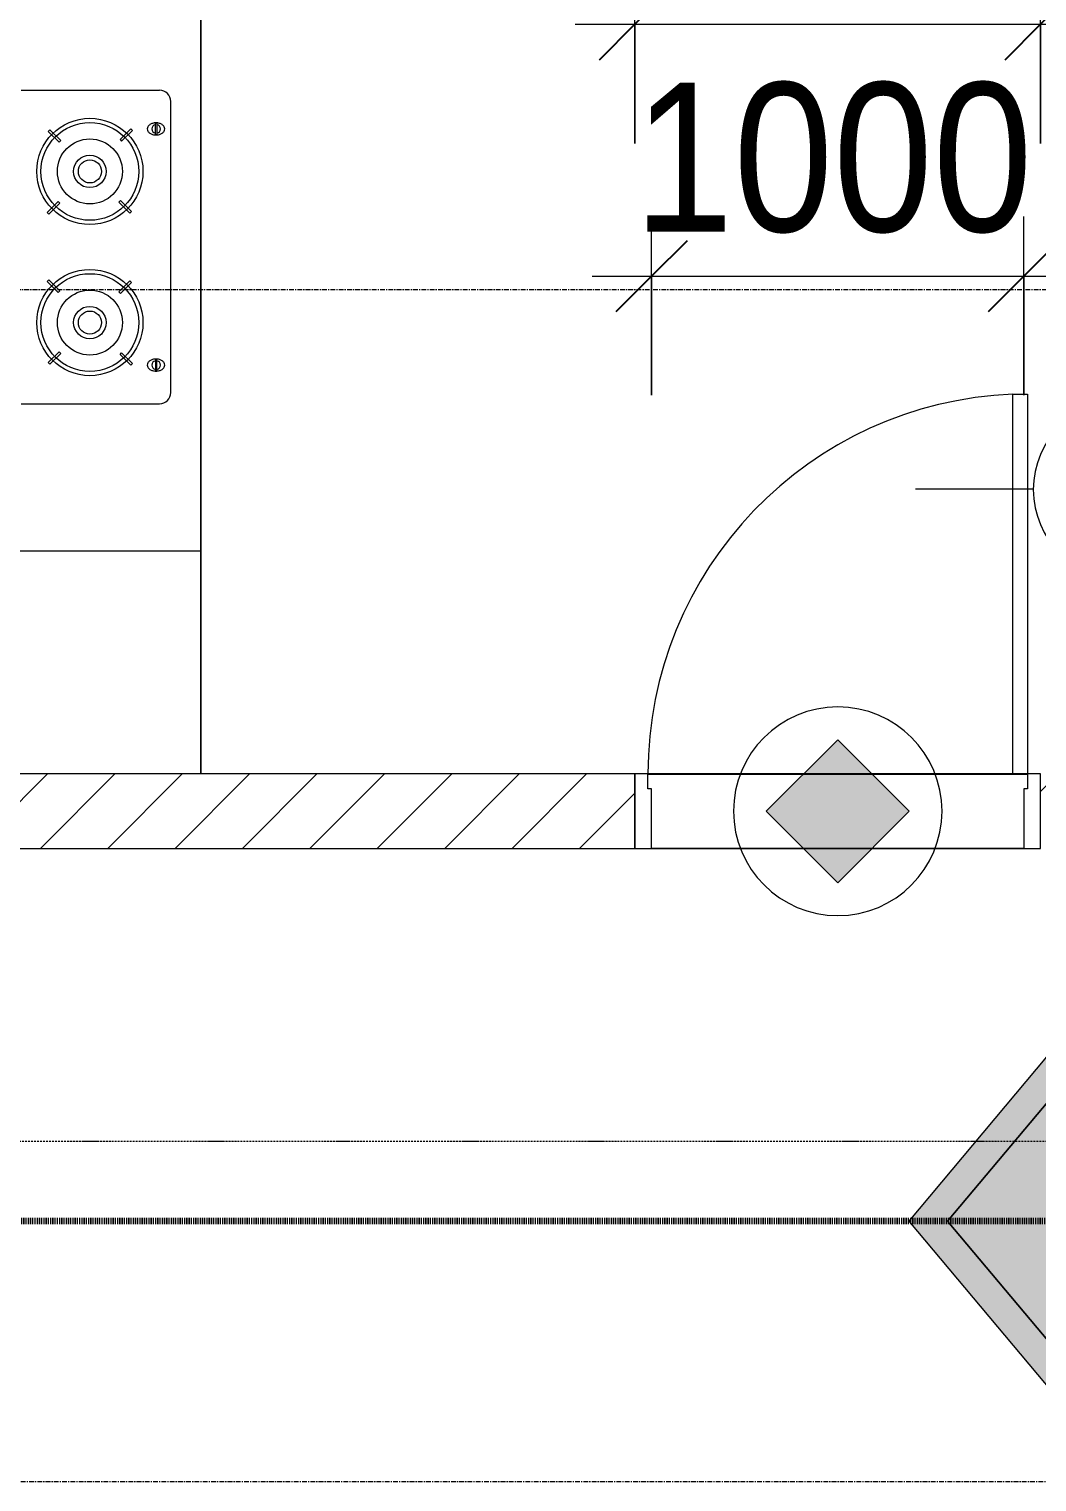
# Model space of a CAD drawing. Header units: millimetres. Extents: x 962 to 241049, y -15958 to 84407.
# Drawn here: x 155164 to 157872, y 33837 to 37737 of the extents above; entities that cross this region are included whole.
import ezdxf

# ---------------------------------------------------------------- set-up
doc = ezdxf.new("R2010")
doc.units = ezdxf.units.MM
for name, pattern in [('1 NÉT CALL OUT', [6, 3, -3]), ('Dash Dot 3_16_', [7.9375, 4.7625, -1.5875, 0, -1.5875]), ('Grid Line', [22.225, 12.7, -3.175, 3.175, -3.175])]:
    doc.linetypes.add(name, pattern=pattern)
for name, color, linetype, lineweight in [('0-1', 7, 'Continuous', 5), ('A-ANNO-DIMS', 211, 'Continuous', 9), ('A-ANNO-DIMS-160', 211, 'Continuous', 9), ('A-ANNO-NOTE', 131, 'Continuous', 9), ('A-DETL-3', 90, '1 NÉT CALL OUT', 100), ('A-DETL-GENF-2', 1, 'Continuous', 9), ('A-DOOR-3', 1, 'Continuous', 9), ('A-DOOR-FRAM-1', 1, 'Continuous', 9), ('A-DOOR-IDEN', 31, 'Continuous', 9), ('A-FLOR-2', 9, 'Continuous', 9), ('A-WALL', 113, 'Continuous', 9), ('A-WALL-3', 113, 'Continuous', 18), ('A-WALL-PATT-2', 111, 'Continuous', 9), ('G-ANNO-SYMB-1', 111, 'Dash Dot 3_16_', 18), ('I-FURN', 30, 'Continuous', 9), ('I-FURN-1', 254, 'Continuous', 9), ('S-GRID-1', 1, 'Grid Line', 9)]:
    doc.layers.add(name, color=color, linetype=linetype, lineweight=lineweight)
doc.styles.add('UTM Avo', font='UTM Avo.ttf', dxfattribs={"width": 0.9, "height": 400})
doc.dimstyles.new('1_Dim_chi_tiet_2_5', dxfattribs={"dimscale": 304.8, "dimtxt": 399.720379, "dimasz": 0.629921, "dimexe": 0.524934, "dimexo": 0.0625, "dimgap": 0.052493, "dimtad": 1, "dimdec": 0, "dimrnd": 5, "dimzin": 0, "dimdsep": 46, "dimtxsty": 'UTM Avo', "dimblk1": 'OBLIQUE', "dimblk2": 'OBLIQUE', "dimsah": 1, "dimcen": 0.09, "dimdle": 0.524934, "dimazin": 0, "dimtfac": 1, "dimtdec": 4, "dimtix": 1, "dimtmove": 0, "dimatfit": 3, "dimfxl": 1.049869, "dimfxlon": 1, "dimtvp": 1, "dimtolj": 1, "dimtzin": 0, "dimarcsym": 2})

# ---------------------------------------------------------------- blocks, each defined once
blk = doc.blocks.new('HE BEP A - HE BEP A-V107-TKCS_MB TẦNG 1')
at = {"layer": 'I-FURN'}
for p, q in [((4303.1, -11), (765.9, -11)), ((3703.5, -605.3), (3703.5, -11)), ((3279.1, -92.2), (2497.5, -92.2)), ((2467.5, -494.2), (2467.5, -122.2)), ((2555.1, -129.3), (2587.6, -129.3)), ((2555.1, -133.3), (2555.1, -129.3)), ((2587.6, -133.3), (2555.1, -133.3)), ((2587.6, -129.3), (2587.6, -133.3)), ((3189, -129.3), (3189, -133.3)), ((3221.5, -129.3), (3189, -129.3)), ((3189, -133.3), (3221.5, -133.3)), ((3221.5, -133.3), (3221.5, -129.3)), ((3309.1, -494.2), (3309.1, -122.2)), ((2575.3, -194.9), (2570.9, -199.3)), ((2604.4, -224), (2575.3, -194.9)), ((3172.2, -224), (3201.4, -194.9)), ((3201.4, -194.9), (3205.8, -199.3)), ((2570.9, -199.3), (2600, -228.4)), ((2600, -228.4), (2604.4, -224)), ((2792.8, -197.7), (2763.7, -226.8)), ((2763.7, -226.8), (2768.1, -231.2)), ((2768.1, -231.2), (2797.2, -202)), ((2797.2, -202), (2792.8, -197.7)), ((2979.4, -202), (2983.8, -197.7)), ((3008.5, -231.2), (2979.4, -202)), ((2983.8, -197.7), (3012.9, -226.8)), ((3012.9, -226.8), (3008.5, -231.2)), ((3176.6, -228.4), (3172.2, -224)), ((3205.8, -199.3), (3176.6, -228.4)), ((2573.6, -416.8), (2602.8, -387.7)), ((2602.8, -387.7), (2607.1, -392.1)), ((3173.9, -387.7), (3169.5, -392.1)), ((3203, -416.8), (3173.9, -387.7)), ((2578, -421.2), (2573.6, -416.8)), ((2607.1, -392.1), (2578, -421.2)), ((2766.5, -394.9), (2770.8, -390.5)), ((2795.6, -424), (2766.5, -394.9)), ((2770.8, -390.5), (2800, -419.6)), ((2800, -419.6), (2795.6, -424)), ((3005.8, -390.5), (2976.7, -419.6)), ((2976.7, -419.6), (2981.1, -424)), ((2981.1, -424), (3010.2, -394.9)), ((3010.2, -394.9), (3005.8, -390.5)), ((3169.5, -392.1), (3198.6, -421.2)), ((3198.6, -421.2), (3203, -416.8))]:
    blk.add_line(p, q, dxfattribs=at)
for centre, radius in [((2685.4, -309.4), 142.6), ((2685.4, -309.4), 131.3), ((3091.2, -309.4), 142.6), ((3091.2, -309.4), 131.3), ((2685.4, -309.4), 87.2), ((3091.2, -309.4), 87.2), ((2685.4, -309.4), 43.6), ((3091.2, -309.4), 43.6), ((2685.4, -309.4), 30.9), ((3091.2, -309.4), 30.9)]:
    blk.add_circle(centre, radius, dxfattribs=at)
for centre, radius, start, end in [((2497.5, -122.2), 30, 90, 180), ((2580.1, -129.2), 24.7, 145.204, 163.9419), ((2574.8, -125.5), 18.1, 120.7976, 145.204), ((2571.4, -119.8), 11.5, 90, 120.7976), ((2571.4, -119.8), 11.5, 59.2024, 90), ((2568, -125.5), 18.1, 34.796, 59.2024), ((2562.6, -129.2), 24.7, 16.0581, 34.796), ((3214, -129.2), 24.7, 145.204, 163.9419), ((3208.7, -125.5), 18.1, 120.7976, 145.204), ((3205.3, -119.8), 11.5, 90, 120.7976), ((3205.3, -119.8), 11.5, 59.2024, 90), ((3201.9, -125.5), 18.1, 34.796, 59.2024), ((3196.5, -129.2), 24.7, 16.0581, 34.796), ((3279.1, -122.2), 30, 360, 90), ((2588.6, -131.7), 33.5, 163.9419, 180), ((2588.6, -131.7), 33.5, 180, 196.0581), ((2580.1, -134.1), 24.7, 196.0581, 214.796), ((2571.3, -131.3), 11.6, 9.7177, 170.2823), ((2571.3, -131.3), 11.6, 189.9102, 350.0898), ((2574.8, -137.9), 18.1, 214.796, 239.2024), ((2571.4, -143.6), 11.5, 239.2024, 270), ((2571.4, -143.6), 11.5, 270, 300.7976), ((2568, -137.9), 18.1, 300.7976, 325.204), ((2562.6, -134.1), 24.7, 325.204, 343.9419), ((2554.1, -131.7), 33.5, 0, 16.0581), ((2554.1, -131.7), 33.5, 343.9419, 0), ((3222.5, -131.7), 33.5, 163.9419, 180), ((3222.5, -131.7), 33.5, 180, 196.0581), ((3214, -134.1), 24.7, 196.0581, 214.796), ((3208.7, -137.9), 18.1, 214.796, 239.2024), ((3205.3, -131.3), 11.6, 9.7177, 170.2823), ((3205.3, -131.3), 11.6, 189.9102, 350.0898), ((3205.3, -143.6), 11.5, 239.2024, 270), ((3205.3, -143.6), 11.5, 270, 300.7976), ((3201.9, -137.9), 18.1, 300.7976, 325.204), ((3196.5, -134.1), 24.7, 325.204, 343.9419), ((3188, -131.7), 33.5, 0, 16.0581), ((3188, -131.7), 33.5, 343.9419, 0)]:
    blk.add_arc(centre, radius, start, end, dxfattribs=at)
at = {"layer": 'I-FURN-1'}
blk.add_line((3.5, -11), (4303.1, -11), dxfattribs=at)
blk = doc.blocks.new('NCV_TKTC_TANG 1_rvt-1-TKCS_MB TẦNG 1')
at = {"layer": 'A-FLOR-2'}
for p, q in [((94667.4, 35737.4), (93647.4, 35737.4)), ((93647.4, 35736.9), (94667.4, 35736.9)), ((93657.4, 35537.4), (94657.4, 35537.4))]:
    blk.add_line(p, q, dxfattribs=at)
at = {"layer": 'I-FURN-1', "rotation": 269.9999999999999}
blk.add_blockref('HE BEP A - HE BEP A-V107-TKCS_MB TẦNG 1', (92457.9, 40040.4), dxfattribs=at)
blk = doc.blocks.new('FD_05 - FD_05-1000x2200mm-835434-TKCS_MB TẦNG 1')
at = {"layer": 'A-DETL-GENF-2'}
for p, q in [((470, 100), (470, 1120)), ((470, 1120), (510, 1120)), ((510, 1120), (510, 100)), ((510, 100), (470, 100))]:
    blk.add_line(p, q, dxfattribs=at)
blk.add_arc((510, 100), 1020, 92.2475, 180, dxfattribs=at)
at = {"layer": 'A-DOOR-FRAM-1'}
for p, q in [((-510, 100), (-545, 100)), ((-545, 100), (-545, -100)), ((-510, 60), (-510, 100)), ((545, 100), (510, 100)), ((510, 100), (510, 60)), ((545, -100), (545, 100)), ((-500, 60), (-510, 60)), ((-500, -100), (-500, 60)), ((510, 60), (500, 60)), ((500, 60), (500, -100)), ((-545, -100), (-500, -100)), ((500, -100), (545, -100))]:
    blk.add_line(p, q, dxfattribs=at)
blk = doc.blocks.new('DIMBLOCK39-TKCS_MB TẦNG 1')
at = {"layer": 'A-ANNO-DIMS-160'}
for p, q in [((156791.5, 37430), (156791.5, 37910)), ((157881.5, 37430), (157881.5, 37910)), ((156631.5, 37750), (158041.5, 37750)), ((156791.5, 37750), (156791.5, 37430)), ((157881.5, 37750), (157881.5, 37430))]:
    blk.add_line(p, q, dxfattribs=at)
at = {"layer": 'A-ANNO-DIMS-160', "lineweight": 25}
for p, q in [((156791.5, 37750), (156887.5, 37846)), ((157881.5, 37750), (157977.5, 37846)), ((156791.5, 37750), (156695.5, 37654)), ((157881.5, 37750), (157785.5, 37654))]:
    blk.add_line(p, q, dxfattribs=at)
at = {"layer": 'A-ANNO-DIMS-160', "color": 0, "insert": (156788.7, 38269.7), "char_height": 400, "width": 1314.636, "attachment_point": 1, "line_spacing_factor": 1.110334, "style": 'UTM Avo'}
blk.add_mtext('1090', dxfattribs=at)
blk = doc.blocks.new('_Oblique')
at = {"color": 0, "linetype": 'ByBlock', "lineweight": -2}
blk.add_line((-0.5, -0.5), (0.5, 0.5), dxfattribs=at)
blk = doc.blocks.new('DIMBLOCK106-TKCS_MB TẦNG 1')
at = {"layer": 'A-ANNO-DIMS-160'}
for p, q in [((156836.5, 36753.9), (156836.5, 37233.9)), ((157836.5, 36753.9), (157836.5, 37233.9)), ((156676.5, 37073.9), (157996.5, 37073.9)), ((156836.5, 37073.9), (156836.5, 36753.9)), ((157836.5, 37073.9), (157836.5, 36753.9))]:
    blk.add_line(p, q, dxfattribs=at)
at = {"layer": 'A-ANNO-DIMS-160', "lineweight": 25}
for p, q in [((156836.5, 37073.9), (156932.5, 37169.9)), ((157836.5, 37073.9), (157932.5, 37169.9)), ((156836.5, 37073.9), (156740.5, 36977.9)), ((157836.5, 37073.9), (157740.5, 36977.9))]:
    blk.add_line(p, q, dxfattribs=at)
at = {"layer": 'A-ANNO-DIMS-160', "color": 0, "insert": (156788.7, 37593.5), "char_height": 400, "width": 1314.636, "attachment_point": 1, "line_spacing_factor": 1.110334, "style": 'UTM Avo'}
blk.add_mtext('1000', dxfattribs=at)
blk = doc.blocks.new('STN_Door Tag - STN_Door Tag-1788670-TKCS_MB TẦNG 1')
at = {"layer": 'A-DOOR-IDEN'}
for p, q in [((-3.37, 1.495), (3.431, 1.495)), ((-3.37, -1.524), (3.431, -1.524))]:
    blk.add_line(p, q, dxfattribs=at)
for centre, start, end in [((-3.37, -0.015), 90, 270), ((3.431, -0.015), 270, 90)]:
    blk.add_arc(centre, 1.509, start, end, dxfattribs=at)
blk = doc.blocks.new('HDNDCT_GHI CHÚ CỬA CHỐNG CHÁY EI30 - HDNDCT_GHI CHÚ CỬA CHỐNG CHÁY EI30-2461928-TKCS_MB TẦNG 1')
at = {"layer": 'A-ANNO-NOTE'}
blk.add_hatch(color=256, dxfattribs=at).paths.add_polyline_path([(-1.2, 0), (0, 1.2), (1.2, 0), (0, -1.2)])
for p, q in [((0, 1.2), (-1.2, 0)), ((1.2, 0), (0, 1.2)), ((-1.2, 0), (0, -1.2)), ((0, -1.2), (1.2, 0))]:
    blk.add_line(p, q, dxfattribs=at)
for start, end in [(360, 180), (180, 360)]:
    blk.add_arc((0, 0), 1.75, start, end, dxfattribs=at)
blk = doc.blocks.new('HDNDCT_MŨI TÊN THOÁT HIỂM - HDNDCT_MŨI TÊN THOÁT HIỂM-1614704-TKCS_MB TẦNG 1')
at = {"layer": 'A-ANNO-NOTE'}
h = blk.add_hatch(color=256, dxfattribs=at)
h.paths.add_polyline_path([(-3.153, 0), (0.5, 4.353), (0.5, -4.353)])
h.paths.add_polyline_path([(-2.5, 0), (0, -2.979), (0, 2.979)])
blk.add_hatch(color=256, dxfattribs=at).paths.add_polyline_path([(0, 2.979), (0, -2.979), (-2.5, 0)])
for p, q in [((0.5, 4.353), (-3.153, 0)), ((0.5, -4.353), (0.5, 4.353)), ((-2.5, 0), (0, 2.979)), ((0, 2.979), (-2.5, 0)), ((0, 2.979), (0, -2.979)), ((0, -2.979), (0, 2.979)), ((-3.153, 0), (0.5, -4.353)), ((0, -2.979), (-2.5, 0)), ((-2.5, 0), (0, -2.979))]:
    blk.add_line(p, q, dxfattribs=at)

msp = doc.modelspace()

# ---------------------------------------------------------------- hatches: boundary and pattern name
at = {"layer": 'A-WALL-PATT-2'}
h = msp.add_hatch(dxfattribs=at)
h.set_pattern_fill('FP_1', color=256, style=0, pattern_type=2)
h.set_pattern_definition([(45, (63179.03, 0), (-90.50967, 90.50967), [])])
h.paths.add_polyline_path([(179431.6, 35537.4), (179431.6, 35737.4), (174631.6, 35737.4), (174631.6, 35537.4), (178939.4, 35537.4)])
h.paths.add_polyline_path([(174431.6, 35537.4), (174431.6, 35737.4), (171431.6, 35737.4), (171431.6, 35537.4)])
h.paths.add_polyline_path([(167591.6, 35537.4), (171231.6, 35537.4), (171231.6, 35737.4), (167591.6, 35737.4)])
h.paths.add_polyline_path([(167391.6, 35537.4), (167391.6, 35737.4), (163231.6, 35737.4), (163231.6, 35537.4), (166043.2, 35537.4)])
h.paths.add_polyline_path([(158231.5, 35537.4), (163031.6, 35537.4), (163031.6, 35737.4), (158231.5, 35737.4)])
h.paths.add_polyline_path([(157881.5, 35537.4), (158031.5, 35537.4), (158031.5, 35737.4), (157881.5, 35737.4)])
h.paths.add_polyline_path([(156791.5, 35537.4), (156791.5, 35737.4), (155031.6, 35737.4), (155031.6, 35537.4), (156371.1, 35537.4)])

# ---------------------------------------------------------------- linework, layer by layer
at = {"layer": 'A-DETL-3'}
msp.add_line((164001.6, 34537.4), (144831.2, 34537.4), dxfattribs=at)
at = {"layer": 'A-DOOR-IDEN'}
msp.add_line((157545.6, 36502.7), (157861.7, 36502.7), dxfattribs=at)
at = {"layer": 'A-WALL'}
for p, q in [((156826.5, 35737.4), (157846.5, 35737.4)), ((157836.5, 35537.4), (156836.5, 35537.4))]:
    msp.add_line(p, q, dxfattribs=at)
at = {"layer": 'A-WALL-3'}
for p, q in [((156791.5, 35737.4), (155031.6, 35737.4)), ((156791.5, 35537.4), (156791.5, 35737.4)), ((155031.6, 35537.4), (156791.5, 35537.4))]:
    msp.add_line(p, q, dxfattribs=at)
at = {"layer": 'G-ANNO-SYMB-1'}
msp.add_line((90628.5, 34751.5), (198105.9, 34751.5), dxfattribs=at)
at = {"layer": 'S-GRID-1'}
for p, q in [((192368.8, 37036.9), (96265.8, 37036.9)), ((190336.8, 33836.9), (98297.8, 33836.9))]:
    msp.add_line(p, q, dxfattribs=at)

# ---------------------------------------------------------------- block references
at = {"layer": '0-1'}
msp.add_blockref('NCV_TKTC_TANG 1_rvt-1-TKCS_MB TẦNG 1', (63179, 0), dxfattribs=at)
at = {"layer": 'A-ANNO-NOTE', "xscale": 160, "yscale": 160, "zscale": 160}
for name, p in [('HDNDCT_GHI CHÚ CỬA CHỐNG CHÁY EI30 - HDNDCT_GHI CHÚ CỬA CHỐNG CHÁY EI30-2461928-TKCS_MB TẦNG 1', (157336.5, 35637.4)), ('HDNDCT_MŨI TÊN THOÁT HIỂM - HDNDCT_MŨI TÊN THOÁT HIỂM-1614704-TKCS_MB TẦNG 1', (158031.6, 34537.4))]:
    msp.add_blockref(name, p, dxfattribs=at)
at = {"layer": 'A-DOOR-3'}
msp.add_blockref('FD_05 - FD_05-1000x2200mm-835434-TKCS_MB TẦNG 1', (157336.5, 35637.4), dxfattribs=at)
at = {"layer": 'A-DOOR-IDEN', "xscale": 159.9999999999999, "yscale": 159.9999999999999, "zscale": 159.9999999999999}
msp.add_blockref('STN_Door Tag - STN_Door Tag-1788670-TKCS_MB TẦNG 1', (158642.4, 36503.4), dxfattribs=at)

# ---------------------------------------------------------------- dimensions: what is measured, and where the dimension line sits
at = {"layer": 'A-ANNO-DIMS'}
for base, p1, p2, override, picture, middle in [((157881.5, 37750), (156791.5, 37430), (157881.5, 37430), {"dimpost": '<>', "dimfxl": 1090}, 'DIMBLOCK39-TKCS_MB TẦNG 1', (157336.5, 37973)), ((157836.5, 37073.9), (156836.5, 36753.9), (157836.5, 36753.9), {"dimpost": '<>', "dimfxl": 1000}, 'DIMBLOCK106-TKCS_MB TẦNG 1', (157336.5, 37296.9))]:
    dim = msp.add_linear_dim(base=base, p1=p1, p2=p2, dimstyle='1_Dim_chi_tiet_2_5', override=override, dxfattribs=at)
    dim.commit()
    dim.dimension.update_dxf_attribs({"geometry": picture, "text_midpoint": middle})

doc.saveas('drawing.dxf')
